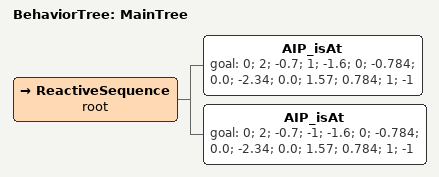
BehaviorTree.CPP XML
<!-- Demo Behavior -->
<root main_tree_to_execute = "MainTree" >
    <BehaviorTree ID="MainTree">
        <ReactiveSequence name="root">
            <!--AIP_isHolding    goal="0; 0; -0.0; -0.0; 0; -1.57; 0.0; -0.0; -1.3; 0.0; 2.1; 0.75; 1; 0"/-->
	    <AIP_isAt 	      goal="0; 2; -0.7; 1; -1.6; 0; -0.784; 0.0; -2.34; 0.0; 1.57; 0.784; 1; -1"/>
            <AIP_isAt 	      goal="0; 2; -0.7; -1; -1.6; 0; -0.784; 0.0; -2.34; 0.0; 1.57; 0.784; 1; -1"/>
            <!--AIP_isAt 	      goal="1; 0; -1; 0.25; 0; 0; 0.784; 0.0; 2.34; 0.0; 1.57; 0.784; 1; -1"/-->
        </ReactiveSequence>
    </BehaviorTree>
</root>
